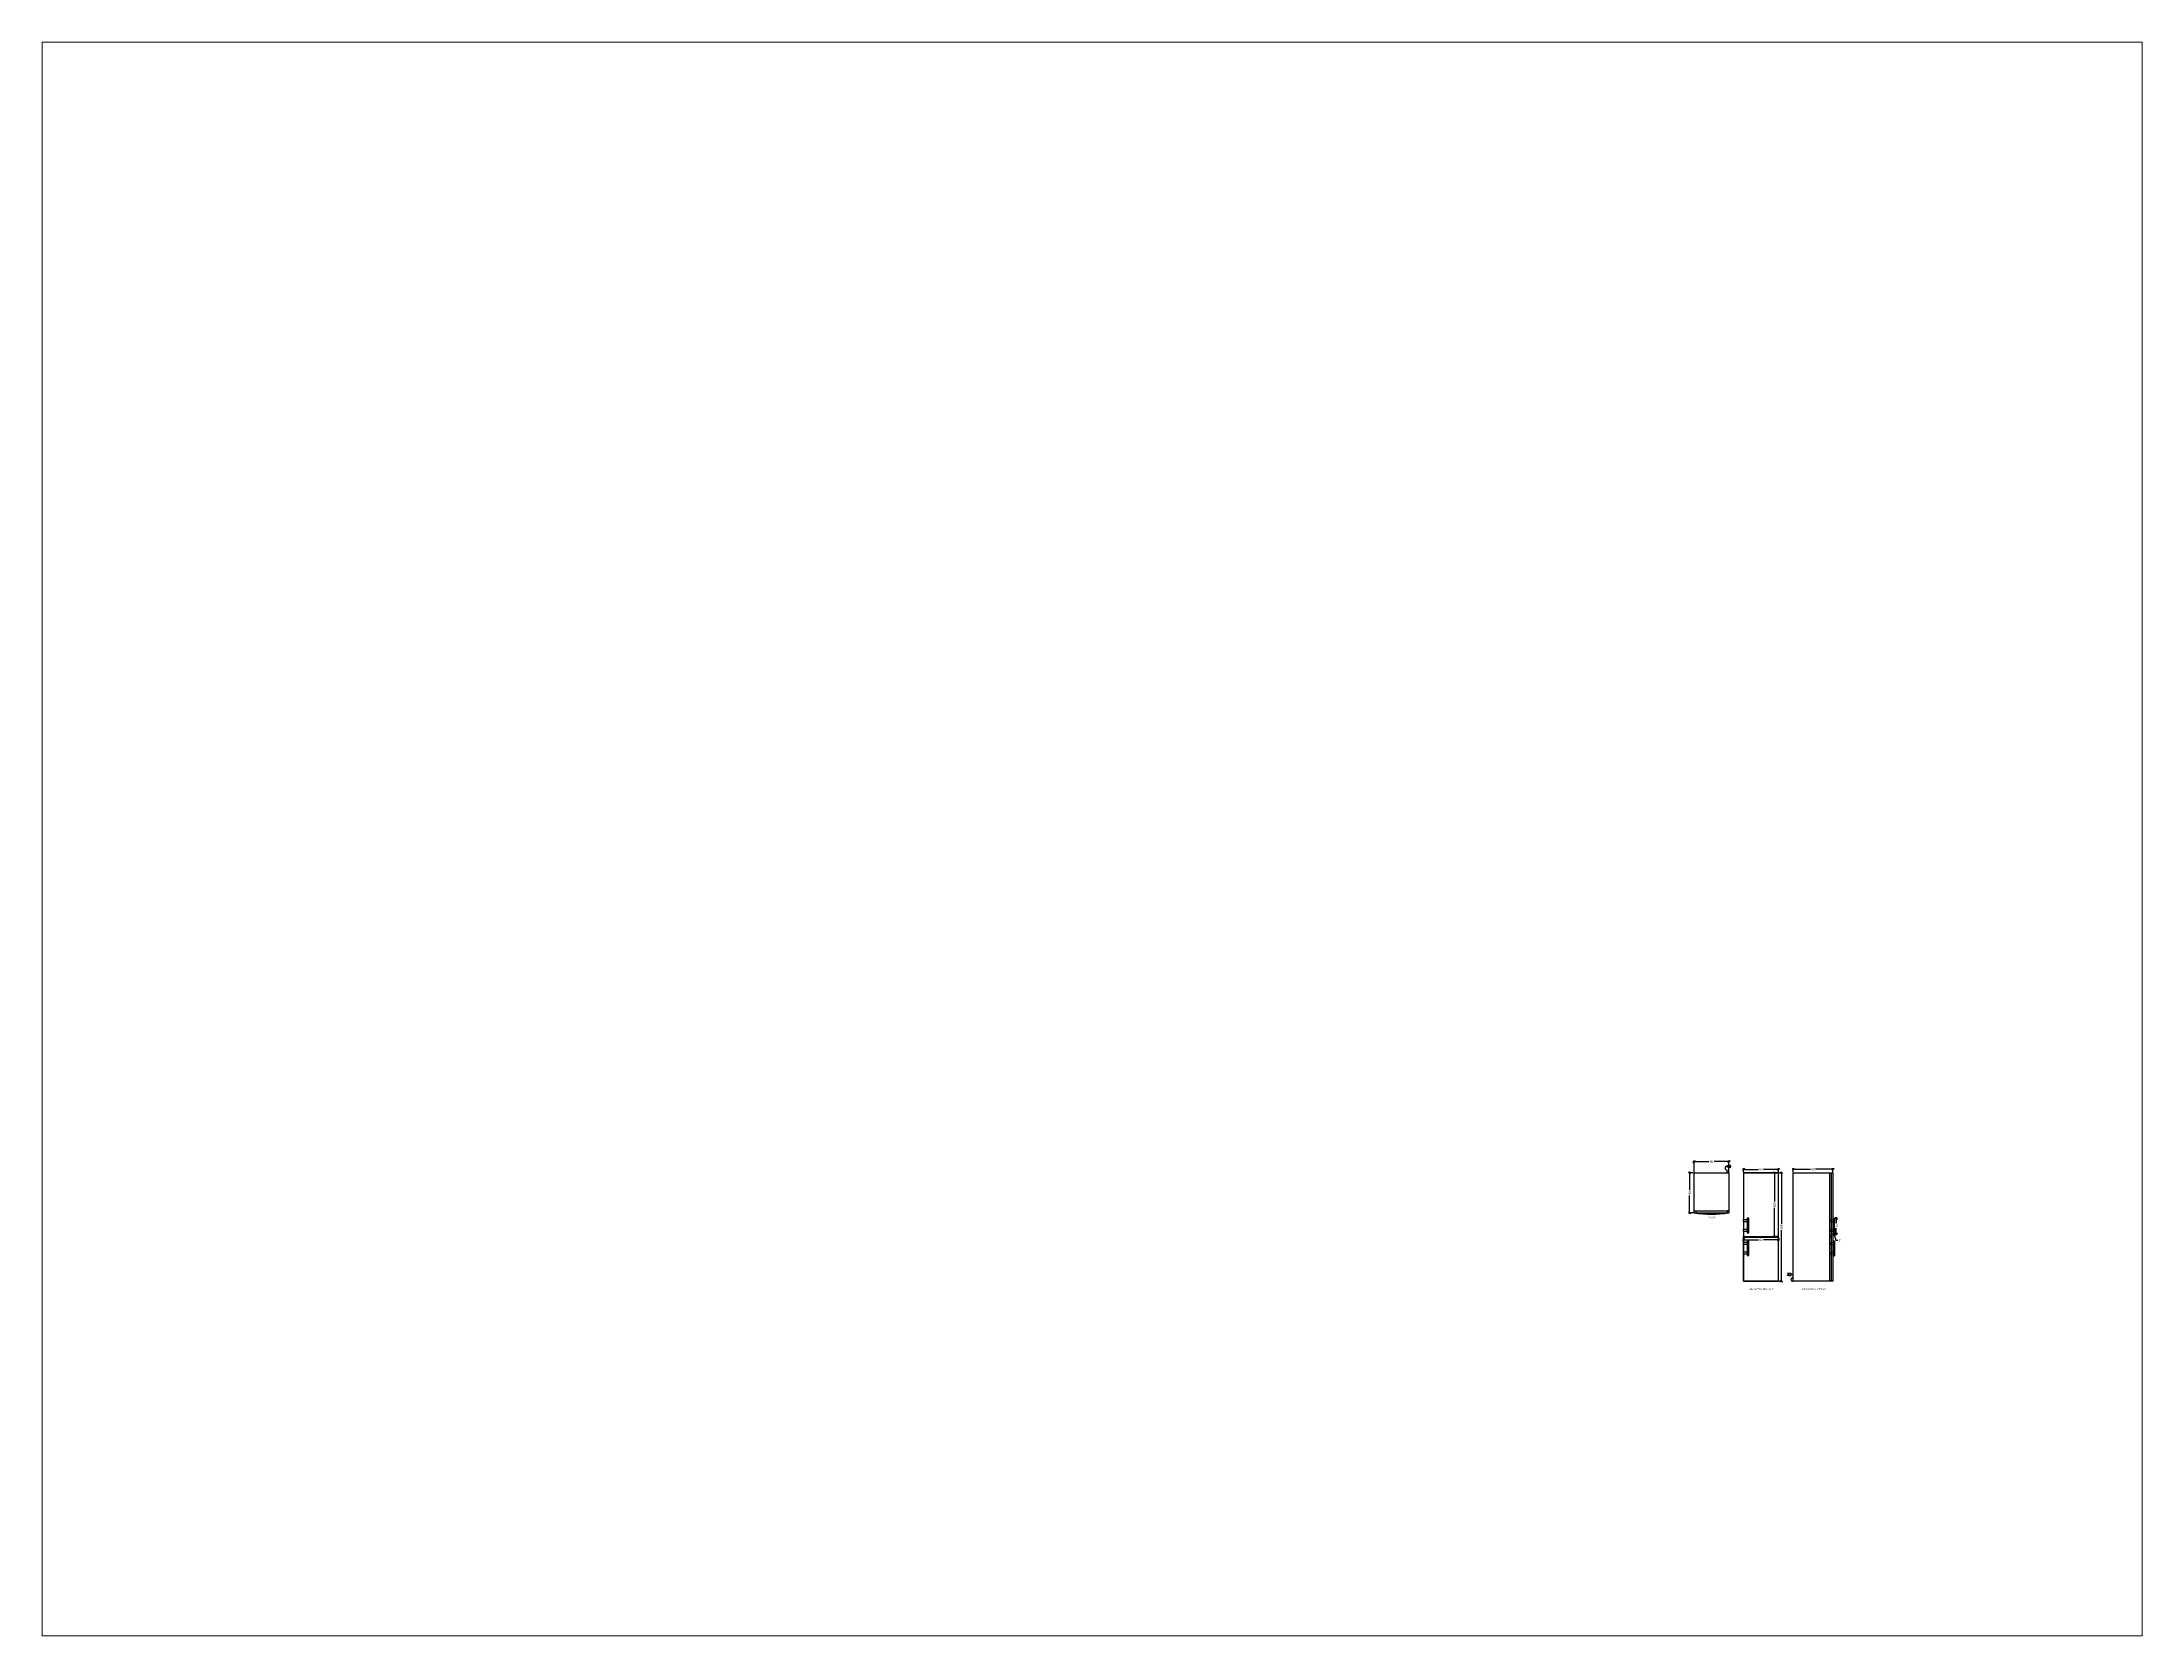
# Paper-space layout 'Layout1' of a CAD drawing. Header units: millimetres. Extents: x 26 to 231, y 20 to 176.
# The model-space entities are those that its viewports show. They can reach past a viewport. Long polylines and large blocks are cut down to what shows.
import ezdxf

# ---------------------------------------------------------------- set-up
doc = ezdxf.new("R2010")
doc.units = ezdxf.units.MM
doc.layers.add('ARREDI', color=1, linetype='Continuous')
doc.layers.add('QUOTE', color=3, linetype='Continuous')
doc.styles.add('ARIAL', font='arial.ttf')
doc.dimstyles.new('TICK_36', dxfattribs={"dimtxt": 3.6, "dimasz": 3.6, "dimexe": 1.8, "dimexo": 1.2, "dimgap": 1.8, "dimtad": 0, "dimdec": 0, "dimzin": 0, "dimdsep": 46, "dimtxsty": 'ARIAL', "dimblk": 'OBLIQUE', "dimcen": 1.8, "dimdle": 1.8, "dimclrd": 256, "dimclrt": 256, "dimadec": 0, "dimazin": 0, "dimtfac": 1, "dimtdec": 0, "dimtmove": 1, "dimatfit": 3, "dimldrblk": 'OPEN90', "dimfxl": 1, "dimtfill": 1, "dimtolj": 1, "dimtzin": 0, "dimarcsym": 0})

# ---------------------------------------------------------------- blocks, each defined once
blk = doc.blocks.new('_Oblique')
at = {"color": 0, "linetype": 'ByBlock', "lineweight": -2}
blk.add_line((-0.5, -0.5), (0.5, 0.5), dxfattribs=at)
blk = doc.blocks.new('*D11')
at = {"layer": 'Defpoints', "color": 0, "transparency": 16777216}
for p in [(4046.9, 1901.9), (4106.4, 1908), (4106.4, 1901.8)]:
    blk.add_point(p, dxfattribs=at)
at = {"layer": 'QUOTE', "lineweight": -2, "transparency": 16777216}
for p, q in [((4045.1, 1908), (4072.2, 1908)), ((4108.2, 1908), (4081, 1908))]:
    blk.add_line(p, q, dxfattribs=at)
at = {"layer": 'QUOTE', "color": 0, "lineweight": -2, "transparency": 16777216}
for p, q in [((4046.9, 1903.1), (4046.9, 1909.8)), ((4106.4, 1903), (4106.4, 1909.8))]:
    blk.add_line(p, q, dxfattribs=at)
at = {"layer": 'QUOTE', "lineweight": -2, "transparency": 16777216, "xscale": 3.6, "yscale": 3.6, "zscale": 3.6, "rotation": 180}
blk.add_blockref('_Oblique', (4046.9, 1908), dxfattribs=at)
at = {"layer": 'QUOTE', "lineweight": -2, "transparency": 16777216, "xscale": 3.6, "yscale": 3.6, "zscale": 3.6}
blk.add_blockref('_Oblique', (4106.4, 1908), dxfattribs=at)
at = {"layer": 'QUOTE', "transparency": 16777216, "insert": (4076.6, 1908), "char_height": 3.6, "attachment_point": 5, "style": 'ARIAL', "bg_fill": 3, "box_fill_scale": 1.1, "bg_fill_color": 256, "bg_fill_true_color": 13158600, "bg_fill_transparency": 0}
blk.add_mtext('\\A1;60', dxfattribs=at)
blk = doc.blocks.new('_Open90')
at = {"color": 0, "linetype": 'ByBlock', "lineweight": -2}
for p, q in [((0, 0), (-1, 0)), ((-0.5, 0.5), (0, 0)), ((0, 0), (-0.5, -0.5))]:
    blk.add_line(p, q, dxfattribs=at)
blk = doc.blocks.new('*D12')
at = {"layer": 'Defpoints', "color": 0, "transparency": 16777216}
for p in [(4106.4, 1902.1), (4106.4, 1717.6), (4111.5, 1717.6)]:
    blk.add_point(p, dxfattribs=at)
at = {"layer": 'QUOTE', "color": 0, "lineweight": -2, "transparency": 16777216}
for p, q in [((4107.6, 1902.1), (4113.3, 1902.1)), ((4107.6, 1717.6), (4113.3, 1717.6))]:
    blk.add_line(p, q, dxfattribs=at)
at = {"layer": 'QUOTE', "lineweight": -2, "transparency": 16777216}
for p, q in [((4111.5, 1903.9), (4111.5, 1815.4)), ((4111.5, 1715.8), (4111.5, 1804.2))]:
    blk.add_line(p, q, dxfattribs=at)
at = {"layer": 'QUOTE', "lineweight": -2, "transparency": 16777216, "xscale": 3.6, "yscale": 3.6, "zscale": 3.6}
for p, rotation in [((4111.5, 1902.1), 90), ((4111.5, 1717.6), 270)]:
    blk.add_blockref('_Oblique', p, dxfattribs=dict(at, rotation=rotation))
at = {"layer": 'QUOTE', "transparency": 16777216, "insert": (4111.5, 1809.8), "char_height": 3.6, "attachment_point": 5, "rotation": 90, "style": 'ARIAL', "bg_fill": 3, "box_fill_scale": 1.1, "bg_fill_color": 256, "bg_fill_true_color": 13158600, "bg_fill_transparency": 0}
blk.add_mtext('\\A1;185', dxfattribs=at)
blk = doc.blocks.new('*D13')
at = {"layer": 'Defpoints', "color": 0, "transparency": 16777216}
for p in [(4046.9, 1792.6), (4106.4, 1792.3), (4106.4, 1787.9)]:
    blk.add_point(p, dxfattribs=at)
at = {"layer": 'QUOTE', "color": 0, "lineweight": -2, "transparency": 16777216}
for p, q in [((4046.9, 1791.4), (4046.9, 1786.1)), ((4106.4, 1791.1), (4106.4, 1786.1))]:
    blk.add_line(p, q, dxfattribs=at)
at = {"layer": 'QUOTE', "lineweight": -2, "transparency": 16777216}
for p, q in [((4045.1, 1787.9), (4072.2, 1787.9)), ((4108.2, 1787.9), (4081, 1787.9))]:
    blk.add_line(p, q, dxfattribs=at)
at = {"layer": 'QUOTE', "lineweight": -2, "transparency": 16777216, "xscale": 3.6, "yscale": 3.6, "zscale": 3.6, "rotation": 180}
blk.add_blockref('_Oblique', (4046.9, 1787.9), dxfattribs=at)
at = {"layer": 'QUOTE', "lineweight": -2, "transparency": 16777216, "xscale": 3.6, "yscale": 3.6, "zscale": 3.6}
blk.add_blockref('_Oblique', (4106.4, 1787.9), dxfattribs=at)
at = {"layer": 'QUOTE', "transparency": 16777216, "insert": (4076.6, 1787.9), "char_height": 3.6, "attachment_point": 5, "style": 'ARIAL', "bg_fill": 3, "box_fill_scale": 1.1, "bg_fill_color": 256, "bg_fill_true_color": 13158600, "bg_fill_transparency": 0}
blk.add_mtext('\\A1;60', dxfattribs=at)
blk = doc.blocks.new('*D14')
at = {"layer": 'Defpoints', "color": 0, "transparency": 16777216}
for p in [(4106.4, 1902.1), (4099.5, 1793.6), (4106.4, 1793.6)]:
    blk.add_point(p, dxfattribs=at)
at = {"layer": 'QUOTE', "color": 0, "lineweight": -2, "transparency": 16777216}
for p, q in [((4105.2, 1902.1), (4097.7, 1902.1)), ((4105.2, 1793.6), (4097.7, 1793.6))]:
    blk.add_line(p, q, dxfattribs=at)
at = {"layer": 'QUOTE', "lineweight": -2, "transparency": 16777216}
for p, q in [((4099.5, 1903.9), (4099.5, 1853.4)), ((4099.5, 1791.8), (4099.5, 1842.2))]:
    blk.add_line(p, q, dxfattribs=at)
at = {"layer": 'QUOTE', "lineweight": -2, "transparency": 16777216, "xscale": 3.6, "yscale": 3.6, "zscale": 3.6}
for p, rotation in [((4099.5, 1902.1), 90), ((4099.5, 1793.6), 270)]:
    blk.add_blockref('_Oblique', p, dxfattribs=dict(at, rotation=rotation))
at = {"layer": 'QUOTE', "transparency": 16777216, "insert": (4099.5, 1847.8), "char_height": 3.6, "attachment_point": 5, "rotation": 90, "style": 'ARIAL', "bg_fill": 3, "box_fill_scale": 1.1, "bg_fill_color": 256, "bg_fill_true_color": 13158600, "bg_fill_transparency": 0}
blk.add_mtext('\\A1;109', dxfattribs=at)
blk = doc.blocks.new('*D15')
at = {"layer": 'Defpoints', "color": 0, "transparency": 16777216}
for p in [(4131.4, 1902.1), (4199.1, 1908.2), (4199.1, 1902.1)]:
    blk.add_point(p, dxfattribs=at)
at = {"layer": 'QUOTE', "lineweight": -2, "transparency": 16777216}
for p, q in [((4129.6, 1908.2), (4160.8, 1908.2)), ((4200.9, 1908.2), (4169.6, 1908.2))]:
    blk.add_line(p, q, dxfattribs=at)
at = {"layer": 'QUOTE', "color": 0, "lineweight": -2, "transparency": 16777216}
for p, q in [((4131.4, 1903.3), (4131.4, 1910)), ((4199.1, 1903.3), (4199.1, 1910))]:
    blk.add_line(p, q, dxfattribs=at)
at = {"layer": 'QUOTE', "lineweight": -2, "transparency": 16777216, "xscale": 3.6, "yscale": 3.6, "zscale": 3.6, "rotation": 180}
blk.add_blockref('_Oblique', (4131.4, 1908.2), dxfattribs=at)
at = {"layer": 'QUOTE', "lineweight": -2, "transparency": 16777216, "xscale": 3.6, "yscale": 3.6, "zscale": 3.6}
blk.add_blockref('_Oblique', (4199.1, 1908.2), dxfattribs=at)
at = {"layer": 'QUOTE', "transparency": 16777216, "insert": (4165.2, 1908.2), "char_height": 3.6, "attachment_point": 5, "style": 'ARIAL', "bg_fill": 3, "box_fill_scale": 1.1, "bg_fill_color": 256, "bg_fill_true_color": 13158600, "bg_fill_transparency": 0}
blk.add_mtext('\\A1;68', dxfattribs=at)
blk = doc.blocks.new('*D16')
at = {"layer": 'QUOTE', "lineweight": -2, "transparency": 16777216}
for p, q in [((4199.9, 1797.3), (4196.3, 1797.3)), ((4200.9, 1797.3), (4203.9, 1787.4)), ((4201.9, 1797.3), (4205.5, 1797.3)), ((4203.9, 1787.4), (4207.5, 1787.4))]:
    blk.add_line(p, q, dxfattribs=at)
at = {"layer": 'QUOTE', "color": 0, "lineweight": -2, "transparency": 16777216}
for p, q in [((4199.9, 1798.4), (4199.9, 1795.5)), ((4201.9, 1798.4), (4201.9, 1795.5))]:
    blk.add_line(p, q, dxfattribs=at)
at = {"layer": 'QUOTE', "transparency": 16777216, "insert": (4210.5, 1787.4), "char_height": 3.6, "attachment_point": 5, "style": 'ARIAL', "bg_fill": 3, "box_fill_scale": 1.1, "bg_fill_color": 256, "bg_fill_true_color": 13158600, "bg_fill_transparency": 0}
blk.add_mtext('\\A1;2', dxfattribs=at)
at = {"layer": 'Defpoints', "color": 0, "transparency": 16777216}
for p in [(4199.9, 1799.6), (4201.9, 1799.6), (4201.9, 1797.3)]:
    blk.add_point(p, dxfattribs=at)
at = {"layer": 'QUOTE', "lineweight": -2, "transparency": 16777216}
blk.add_line((4199.9, 1797.3), (4201.9, 1797.3), dxfattribs=at)
blk.add_line((4199.9, 1797.3), (4201.9, 1797.3), dxfattribs=at)
at = {"layer": 'QUOTE', "lineweight": -2, "transparency": 16777216, "xscale": 3.6, "yscale": 3.6, "zscale": 3.6}
blk.add_blockref('_Oblique', (4199.9, 1797.3), dxfattribs=at)
at = {"layer": 'QUOTE', "lineweight": -2, "transparency": 16777216, "xscale": 3.6, "yscale": 3.6, "zscale": 3.6, "rotation": 180}
blk.add_blockref('_Oblique', (4201.9, 1797.3), dxfattribs=at)
blk = doc.blocks.new('*D17')
at = {"layer": 'QUOTE', "color": 0, "lineweight": -2, "transparency": 16777216}
for p, q in [((4203.1, 1824.6), (4206.6, 1824.6)), ((4203.1, 1799.6), (4206.6, 1799.6))]:
    blk.add_line(p, q, dxfattribs=at)
at = {"layer": 'QUOTE', "lineweight": -2, "transparency": 16777216}
for p, q in [((4204.8, 1826.4), (4204.8, 1816.5)), ((4204.8, 1797.8), (4204.8, 1807.6))]:
    blk.add_line(p, q, dxfattribs=at)
at = {"layer": 'QUOTE', "lineweight": -2, "transparency": 16777216, "xscale": 3.6, "yscale": 3.6, "zscale": 3.6}
for p, rotation in [((4204.8, 1824.6), 90), ((4204.8, 1799.6), 270)]:
    blk.add_blockref('_Oblique', p, dxfattribs=dict(at, rotation=rotation))
at = {"layer": 'QUOTE', "transparency": 16777216, "insert": (4204.8, 1812.1), "char_height": 3.6, "attachment_point": 5, "rotation": 90, "style": 'ARIAL', "bg_fill": 3, "box_fill_scale": 1.1, "bg_fill_color": 256, "bg_fill_true_color": 13158600, "bg_fill_transparency": 0}
blk.add_mtext('\\A1;25', dxfattribs=at)
at = {"layer": 'Defpoints', "color": 0, "transparency": 16777216}
for p in [(4201.9, 1824.6), (4201.9, 1799.6), (4204.8, 1799.6)]:
    blk.add_point(p, dxfattribs=at)
blk = doc.blocks.new('*D23')
at = {"layer": 'Defpoints', "color": 0, "transparency": 16777216}
for p in [(3962.4, 1901.9), (4021.9, 1921.1), (4021.9, 1901.9)]:
    blk.add_point(p, dxfattribs=at)
at = {"layer": 'QUOTE', "lineweight": -2, "transparency": 16777216}
for p, q in [((3960.6, 1921.1), (3987.7, 1921.1)), ((4023.7, 1921.1), (3996.5, 1921.1))]:
    blk.add_line(p, q, dxfattribs=at)
at = {"layer": 'QUOTE', "color": 0, "lineweight": -2, "transparency": 16777216}
for p, q in [((3962.4, 1903.1), (3962.4, 1922.9)), ((4021.9, 1903.1), (4021.9, 1922.9))]:
    blk.add_line(p, q, dxfattribs=at)
at = {"layer": 'QUOTE', "lineweight": -2, "transparency": 16777216, "xscale": 3.6, "yscale": 3.6, "zscale": 3.6, "rotation": 180}
blk.add_blockref('_Oblique', (3962.4, 1921.1), dxfattribs=at)
at = {"layer": 'QUOTE', "lineweight": -2, "transparency": 16777216, "xscale": 3.6, "yscale": 3.6, "zscale": 3.6}
blk.add_blockref('_Oblique', (4021.9, 1921.1), dxfattribs=at)
at = {"layer": 'QUOTE', "transparency": 16777216, "insert": (3992.1, 1921.1), "char_height": 3.6, "attachment_point": 5, "style": 'ARIAL', "bg_fill": 3, "box_fill_scale": 1.1, "bg_fill_color": 256, "bg_fill_true_color": 13158600, "bg_fill_transparency": 0}
blk.add_mtext('\\A1;60', dxfattribs=at)
blk = doc.blocks.new('*D24')
at = {"layer": 'Defpoints', "color": 0, "transparency": 16777216}
for p in [(3954.9, 1901.9), (3962.4, 1901.9), (3962.4, 1834.2)]:
    blk.add_point(p, dxfattribs=at)
at = {"layer": 'QUOTE', "color": 0, "lineweight": -2, "transparency": 16777216}
for p, q in [((3961.2, 1901.9), (3953.1, 1901.9)), ((3961.2, 1834.2), (3953.1, 1834.2))]:
    blk.add_line(p, q, dxfattribs=at)
at = {"layer": 'QUOTE', "lineweight": -2, "transparency": 16777216}
for p, q in [((3954.9, 1903.7), (3954.9, 1872.5)), ((3954.9, 1832.4), (3954.9, 1863.7))]:
    blk.add_line(p, q, dxfattribs=at)
at = {"layer": 'QUOTE', "lineweight": -2, "transparency": 16777216, "xscale": 3.6, "yscale": 3.6, "zscale": 3.6}
for p, rotation in [((3954.9, 1901.9), 90), ((3954.9, 1834.2), 270)]:
    blk.add_blockref('_Oblique', p, dxfattribs=dict(at, rotation=rotation))
at = {"layer": 'QUOTE', "transparency": 16777216, "insert": (3954.9, 1868.1), "char_height": 3.6, "attachment_point": 5, "rotation": 90, "style": 'ARIAL', "bg_fill": 3, "box_fill_scale": 1.1, "bg_fill_color": 256, "bg_fill_true_color": 13158600, "bg_fill_transparency": 0}
blk.add_mtext('\\A1;68', dxfattribs=at)

msp = doc.modelspace()

# ---------------------------------------------------------------- linework, layer by layer
at = {"layer": 'ARREDI'}
for p, q in [((3962.4, 1834.2), (3962.4, 1901.9)), ((3962.4, 1901.9), (4021.9, 1901.9)), ((3962.4, 1901.9), (3962.4, 1901.9)), ((4021.9, 1901.9), (4021.9, 1834.2)), ((4023, 1914.8), (4025.2, 1914.8)), ((4025.2, 1914.3), (4023, 1914.3)), ((4025.2, 1913.5), (4023, 1913.5)), ((4023, 1913.5), (4023, 1913)), ((4023, 1913), (4025.2, 1913)), ((4025.2, 1912.3), (4023, 1912.3)), ((4023, 1912.3), (4023, 1911.8)), ((4023, 1911.8), (4025.2, 1911.8)), ((4025.2, 1914.8), (4025.2, 1914.3)), ((4025.2, 1913), (4025.2, 1913.5)), ((4025.2, 1911.8), (4025.2, 1912.3)), ((4106.4, 1902.1), (4046.9, 1902.1)), ((4046.9, 1902.1), (4046.9, 1717.6)), ((4046.9, 1902.1), (4046.9, 1901.8)), ((4046.9, 1901.8), (4106.4, 1901.8)), ((4106.4, 1717.6), (4106.4, 1902.1)), ((4131.4, 1717.6), (4131.4, 1902.1)), ((4131.4, 1902.1), (4196.3, 1902.1)), ((4193.3, 1902.1), (4193.3, 1717.6)), ((4199.1, 1901.6), (4193.3, 1901.6)), ((4196.3, 1902.1), (4196.3, 1793.3)), ((4196.3, 1902.1), (4199.1, 1902.1)), ((4199.1, 1902.1), (4199.1, 1821.6)), ((3962.4, 1834.2), (3962.4, 1837.2)), ((3962.4, 1837.2), (4021.9, 1837.2)), ((3962.4, 1837.2), (3965.4, 1837.2)), ((3962.4, 1834.2), (4021.9, 1834.2)), ((3965.4, 1837.2), (3965.4, 1834.2)), ((4021.9, 1837.2), (4018.9, 1837.2)), ((4018.9, 1837.2), (4018.9, 1834.2)), ((4055.9, 1824.9), (4052.9, 1824.9)), ((4052.9, 1824.9), (4052.9, 1799.9)), ((4055.9, 1824.9), (4052.9, 1824.9)), ((4052.9, 1824.9), (4052.9, 1799.9)), ((4055.9, 1799.9), (4055.9, 1824.9)), ((4055.9, 1799.9), (4055.9, 1824.9)), ((4199.9, 1824.6), (4199.9, 1799.6)), ((4199.9, 1824.6), (4201.9, 1824.6)), ((4201.9, 1824.6), (4201.9, 1799.6)), ((4046.9, 1821.9), (4046.4, 1821.9)), ((4046.4, 1821.9), (4046.4, 1819.4)), ((4046.4, 1819.4), (4046.9, 1819.4)), ((4046.9, 1805.4), (4046.4, 1805.4)), ((4046.4, 1805.4), (4046.4, 1802.9)), ((4046.4, 1802.9), (4046.9, 1802.9)), ((4052.9, 1821.9), (4046.9, 1821.9)), ((4046.9, 1821.9), (4046.9, 1819.4)), ((4046.9, 1819.4), (4052.9, 1819.4)), ((4052.9, 1805.4), (4046.9, 1805.4)), ((4046.9, 1802.9), (4052.9, 1802.9)), ((4046.9, 1793.6), (4046.9, 1793.9)), ((4046.9, 1793.9), (4106.4, 1793.9)), ((4046.9, 1792.6), (4046.9, 1793.6)), ((4046.9, 1793.6), (4106.4, 1793.6)), ((4046.9, 1717.6), (4046.9, 1792.6)), ((4046.9, 1792.6), (4106.4, 1792.6)), ((4046.9, 1792.6), (4046.9, 1792.3)), ((4046.9, 1792.3), (4106.4, 1792.3)), ((4052.9, 1802.9), (4052.9, 1799.9)), ((4052.9, 1799.9), (4055.9, 1799.9)), ((4052.9, 1799.9), (4055.9, 1799.9)), ((4193.3, 1821.6), (4196.3, 1821.6)), ((4193.3, 1819.1), (4196.3, 1819.1)), ((4193.3, 1805.1), (4196.3, 1805.1)), ((4193.3, 1802.6), (4196.3, 1802.6)), ((4196.3, 1793.6), (4193.3, 1793.6)), ((4196.3, 1793.3), (4193.3, 1793.3)), ((4196.3, 1792.3), (4193.3, 1792.3)), ((4196.3, 1792), (4193.3, 1792)), ((4199.9, 1821.6), (4196.3, 1821.6)), ((4196.3, 1819.1), (4199.9, 1819.1)), ((4199.9, 1805.1), (4196.3, 1805.1)), ((4196.3, 1802.6), (4199.9, 1802.6)), ((4196.3, 1792.3), (4196.3, 1717.6)), ((4199.1, 1819.1), (4199.1, 1805.1)), ((4199.1, 1802.6), (4199.1, 1783)), ((4199.9, 1799.6), (4201.9, 1799.6)), ((4046.9, 1783.3), (4046.4, 1783.3)), ((4046.4, 1783.3), (4046.4, 1780.8)), ((4046.4, 1780.8), (4046.9, 1780.8)), ((4046.9, 1766.8), (4046.4, 1766.8)), ((4046.4, 1766.8), (4046.4, 1764.3)), ((4046.4, 1764.3), (4046.9, 1764.3)), ((4052.9, 1783.3), (4046.9, 1783.3)), ((4046.9, 1783.3), (4046.9, 1780.8)), ((4046.9, 1780.8), (4052.9, 1780.8)), ((4052.9, 1766.8), (4046.9, 1766.8)), ((4046.9, 1764.3), (4052.9, 1764.3)), ((4055.9, 1786.3), (4052.9, 1786.3)), ((4052.9, 1786.3), (4052.9, 1761.3)), ((4052.9, 1764.3), (4052.9, 1761.3)), ((4052.9, 1761.3), (4055.9, 1761.3)), ((4055.9, 1761.3), (4055.9, 1786.3)), ((4193.3, 1783), (4196.3, 1783)), ((4193.3, 1780.5), (4196.3, 1780.5)), ((4193.3, 1766.5), (4196.3, 1766.5)), ((4193.3, 1764), (4196.3, 1764)), ((4199.9, 1783), (4196.3, 1783)), ((4196.3, 1780.5), (4199.9, 1780.5)), ((4199.9, 1766.5), (4196.3, 1766.5)), ((4196.3, 1764), (4199.9, 1764)), ((4199.1, 1780.5), (4199.1, 1766.5)), ((4199.1, 1764), (4199.1, 1717.6)), ((4199.9, 1786), (4199.9, 1761)), ((4199.9, 1786), (4201.9, 1786)), ((4199.9, 1761), (4201.9, 1761)), ((4201.9, 1786), (4201.9, 1761)), ((4046.9, 1717.6), (4046.9, 1717.9)), ((4046.9, 1717.9), (4106.4, 1717.9)), ((4046.9, 1717.6), (4106.4, 1717.6)), ((4123.7, 1730.4), (4121.5, 1730.4)), ((4121.5, 1730.4), (4121.5, 1729.9)), ((4121.5, 1729.9), (4123.7, 1729.9)), ((4121.5, 1728.7), (4121.5, 1729.2)), ((4121.5, 1729.2), (4123.7, 1729.2)), ((4123.7, 1728.7), (4121.5, 1728.7)), ((4121.5, 1727.5), (4121.5, 1728)), ((4121.5, 1728), (4123.7, 1728)), ((4123.7, 1727.5), (4121.5, 1727.5)), ((4123.7, 1729.2), (4123.7, 1728.7)), ((4123.7, 1728), (4123.7, 1727.5)), ((4196.3, 1717.6), (4131.4, 1717.6)), ((4199.1, 1718.1), (4193.3, 1718.1)), ((4196.3, 1717.6), (4196.3, 1718.1)), ((4199.1, 1717.6), (4196.3, 1717.6))]:
    msp.add_line(p, q, dxfattribs=at)
for points in [[(4019, 1914.8), (4023, 1914.8), (4023, 1911.8), (4019, 1911.8)], [(4127.7, 1730.4), (4123.7, 1730.4), (4123.7, 1727.5), (4127.7, 1727.5)]]:
    msp.add_lwpolyline(points, close=True, dxfattribs=at)
for centre in [(4194.8, 1820.3), (4194.8, 1803.8), (4194.8, 1781.7), (4194.8, 1765.2)]:
    msp.add_circle(centre, 0.634, dxfattribs=at)
for centre, radius, start, end in [((4018.4, 1910.3), 3.04, 78.1254, 251.1886), ((4016.3, 1904.7), 2.95, 251.072, 71.3884), ((3992.1, 1991.2), 159.8, 259.2725, 280.7275), ((4130.4, 1720.4), 2.95, 108.6116, 288.928), ((4128.3, 1726), 3.04, 288.8114, 101.8746)]:
    msp.add_arc(centre, radius, start, end, dxfattribs=at)

# ---------------------------------------------------------------- texts
at = {"layer": 'QUOTE', "char_height": 2.5, "attachment_point": 1, "style": 'ARIAL'}
for s, insert in [('PIANTA', (3986.9, 1827.3)), ('PROSPETTO LATERALE', (4146.9, 1704.8))]:
    msp.add_mtext_dynamic_manual_height_columns(s, width=170.938, gutter_width=12.5, heights=[0], dxfattribs=dict(at, insert=insert))

# ---------------------------------------------------------------- next in the draw order: dimensions: what is measured, and where the dimension line sits
at = {"layer": 'QUOTE'}
for base, p1, p2, picture, middle in [((4021.8542571, 1921.142027), (3962.3542571, 1901.9153148), (4021.8542571, 1901.9153148), '*D23', (3992.1042571, 1921.142027)), ((4106.3542571, 1908.047892), (4046.8542571, 1901.9153148), (4106.3542571, 1901.7653148), '*D11', (4076.6042571, 1908.047892)), ((4199.1, 1908.2), (4131.4, 1902.1), (4199.1, 1902.1), '*D15', (4165.2, 1908.2))]:
    dim = msp.add_linear_dim(base=base, p1=p1, p2=p2, dimstyle='TICK_36', dxfattribs=at)
    dim.commit()
    dim.dimension.update_dxf_attribs({"geometry": picture, "text_midpoint": middle})
dim = msp.add_linear_dim(base=(4204.8, 1799.6), p1=(4201.9, 1824.6), p2=(4201.9, 1799.6), angle=90, dimstyle='TICK_36', dxfattribs=at)
dim.commit()
dim.dimension.update_dxf_attribs({"geometry": '*D17', "text_midpoint": (4204.8, 1812.1)})

# ---------------------------------------------------------------- next in the draw order: dimensions: what is measured, and where the dimension line sits
for base, p1, p2, picture, middle in [((3954.9, 1901.9), (3962.4, 1834.2), (3962.4, 1901.9), '*D24', (3954.9, 1868.1)), ((4099.5416877, 1793.5653148), (4106.3542571, 1902.0653148), (4106.3542571, 1793.5653148), '*D14', (4099.5416877, 1847.8153148))]:
    dim = msp.add_linear_dim(base=base, p1=p1, p2=p2, angle=90, dimstyle='TICK_36', dxfattribs=at)
    dim.commit()
    dim.dimension.update_dxf_attribs({"geometry": picture, "text_midpoint": middle})
dim = msp.add_linear_dim(base=(4201.9, 1797.3), p1=(4199.9, 1799.6), p2=(4201.9, 1799.6), dimstyle='TICK_36', dxfattribs=at)
dim.commit()
dim.dimension.update_dxf_attribs({"geometry": '*D16', "text_midpoint": (4209.3, 1787.4)})

# ---------------------------------------------------------------- next in the draw order: dimensions: what is measured, and where the dimension line sits
dim = msp.add_linear_dim(base=(4111.4761869, 1717.5653148), p1=(4106.3542571, 1902.0653148), p2=(4106.3542571, 1717.5653148), angle=90, dimstyle='TICK_36', dxfattribs=at)
dim.commit()
dim.dimension.update_dxf_attribs({"geometry": '*D12', "text_midpoint": (4111.4761869, 1809.8153148)})

# ---------------------------------------------------------------- next in the draw order: texts
at = {"layer": 'QUOTE', "insert": (4056.9, 1704.8), "char_height": 2.5, "attachment_point": 1, "style": 'ARIAL'}
msp.add_mtext_dynamic_manual_height_columns('PROSPETTO FRONTALE', width=170.938, gutter_width=12.5, heights=[0], dxfattribs=at)

# ---------------------------------------------------------------- next in the draw order: dimensions: what is measured, and where the dimension line sits
at = {"layer": 'QUOTE'}
dim = msp.add_linear_dim(base=(4106.3542571, 1787.8527674), p1=(4046.8542571, 1792.5653148), p2=(4106.3542571, 1792.2653148), dimstyle='TICK_36', dxfattribs=at)
dim.commit()
dim.dimension.update_dxf_attribs({"geometry": '*D13', "text_midpoint": (4076.6042571, 1787.8527674)})

psp = doc.layouts.get("Layout1")

# ---------------------------------------------------------------- viewports
at = {"layer": 'ARREDI'}
psp.add_viewport(center=(128.5, 97.5), size=(205.6, 156), view_center_point=(2936.96, 2470.48), view_height=2714.0993, dxfattribs=at)

doc.saveas('drawing.dxf')
